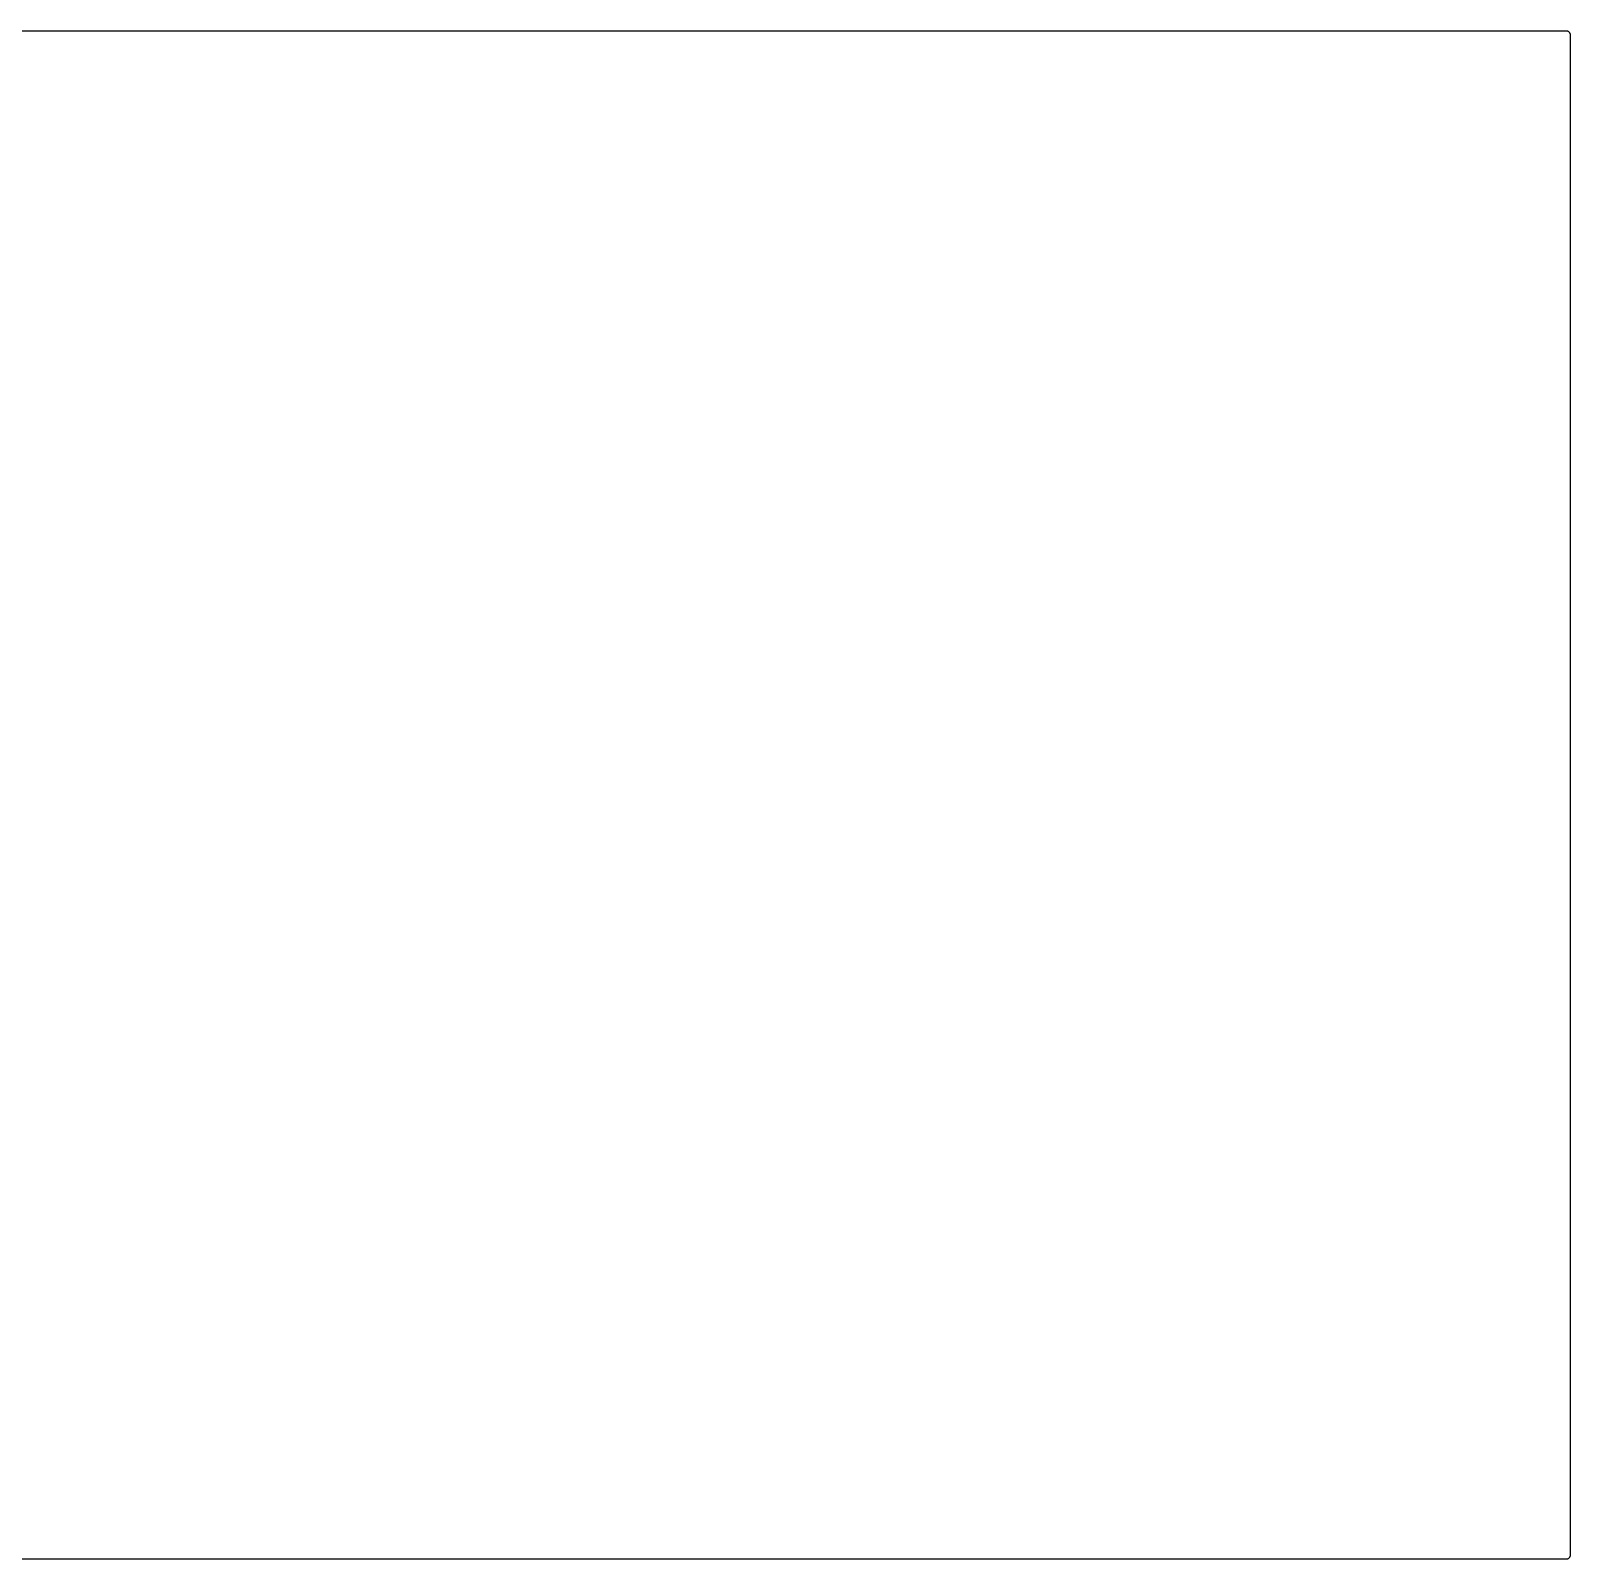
# Model space of a CAD drawing. Extents: x 140 to 150, y -60 to -50.
# Drawn here: x 145 to 150, y -54.97 to -50 of the extents above; entities that cross this region are included whole.
import ezdxf

# ---------------------------------------------------------------- set-up
doc = ezdxf.new("R2010")
doc.units = 0
doc.layers.add('BLACK', color=7, linetype='CONTINUOUS')

msp = doc.modelspace()

# ---------------------------------------------------------------- linework, layer by layer
at = {"layer": 'BLACK', "linetype": 'CONTINUOUS'}
for p, q in [((140.013, -50), (149.987, -50)), ((149.987, -50), (149.987, -50)), ((149.987, -50), (149.987, -50)), ((149.987, -50), (149.989, -50.0001)), ((149.989, -50.0001), (149.99, -50.0003)), ((149.99, -50.0003), (149.99, -50.0003)), ((149.99, -50.0003), (149.99, -50.0003)), ((149.99, -50.0003), (149.991, -50.0006)), ((149.991, -50.0006), (149.992, -50.001)), ((149.992, -50.001), (149.992, -50.001)), ((149.992, -50.001), (149.992, -50.001)), ((149.992, -50.001), (149.993, -50.0016)), ((149.993, -50.0016), (149.994, -50.0022)), ((149.994, -50.0022), (149.994, -50.0022)), ((149.994, -50.0022), (149.994, -50.0022)), ((149.994, -50.0022), (149.995, -50.003)), ((149.995, -50.003), (149.996, -50.0038)), ((149.996, -50.0038), (149.996, -50.0038)), ((149.996, -50.0038), (149.996, -50.0038)), ((149.996, -50.0038), (149.997, -50.0047)), ((149.997, -50.0047), (149.998, -50.0057)), ((149.998, -50.0057), (149.998, -50.0057)), ((149.998, -50.0057), (149.998, -50.0057)), ((149.998, -50.0057), (149.998, -50.0068)), ((149.998, -50.0068), (149.999, -50.0079)), ((149.999, -50.0079), (149.999, -50.0079)), ((149.999, -50.0079), (149.999, -50.0079)), ((149.999, -50.0079), (149.999, -50.0091)), ((149.999, -50.0091), (150, -50.0102)), ((150, -50.0102), (150, -50.0103)), ((150, -50.0103), (150, -50.0103)), ((150, -50.0103), (150, -50.0115)), ((150, -50.0115), (150, -50.0127)), ((150, -50.0127), (150, -54.9524)), ((146.998, -54.965), (143.002, -54.965)), ((146.999, -54.965), (146.998, -54.9649)), ((146.998, -54.9649), (146.998, -54.965)), ((147, -54.9648), (146.999, -54.9649)), ((146.999, -54.9649), (146.999, -54.965)), ((147.001, -54.9649), (147, -54.9648)), ((147.002, -54.9649), (147.001, -54.9649)), ((147.002, -54.965), (147.002, -54.9649)), ((149.987, -54.965), (147.002, -54.965)), ((147.002, -54.965), (147.002, -54.965)), ((149.988, -54.9649), (149.987, -54.965)), ((149.99, -54.9648), (149.988, -54.9649)), ((149.991, -54.9644), (149.99, -54.9648)), ((149.99, -54.9648), (149.99, -54.9648)), ((149.99, -54.9648), (149.99, -54.9648)), ((149.992, -54.9641), (149.991, -54.9644)), ((149.993, -54.9635), (149.992, -54.964)), ((149.992, -54.964), (149.992, -54.9641)), ((149.992, -54.9641), (149.992, -54.9641)), ((149.994, -54.9629), (149.993, -54.9635)), ((149.995, -54.9621), (149.994, -54.9629)), ((149.994, -54.9629), (149.994, -54.9629)), ((149.994, -54.9629), (149.994, -54.9629)), ((149.996, -54.9614), (149.995, -54.9621)), ((149.997, -54.9604), (149.996, -54.9613)), ((149.996, -54.9613), (149.996, -54.9613)), ((149.996, -54.9613), (149.996, -54.9614)), ((149.998, -54.9595), (149.997, -54.9604)), ((149.999, -54.9573), (149.998, -54.9583)), ((149.998, -54.9583), (149.998, -54.9594)), ((149.998, -54.9594), (149.998, -54.9594)), ((149.998, -54.9594), (149.998, -54.9595)), ((150, -54.9549), (149.999, -54.956)), ((149.999, -54.956), (149.999, -54.9572)), ((149.999, -54.9572), (149.999, -54.9573)), ((149.999, -54.9573), (149.999, -54.9573)), ((150, -54.9524), (150, -54.9525)), ((150, -54.9524), (150, -54.9524)), ((150, -54.9525), (150, -54.9536)), ((150, -54.9536), (150, -54.9549)), ((150, -54.9549), (150, -54.9549)), ((150, -54.9549), (150, -54.9549))]:
    msp.add_line(p, q, dxfattribs=at)

doc.saveas('drawing.dxf')
